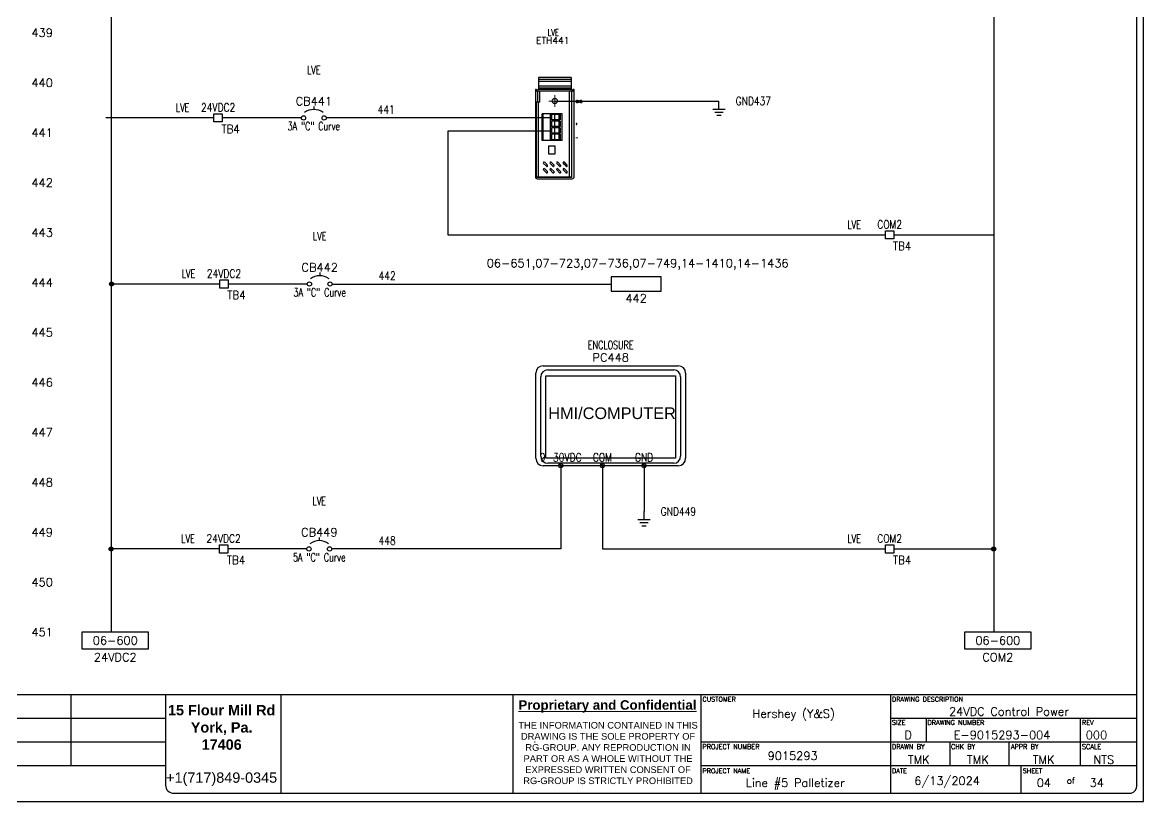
# Model space of a CAD drawing. Header units: inches. Extents: x 0 to 34.2, y 0 to 22.
# Drawn here: x 17.42 to 34.25, y -0.04 to 11.66 of the extents above; entities that cross this region are included whole.
import ezdxf
from ezdxf.enums import TextEntityAlignment as Align

# ---------------------------------------------------------------- set-up
doc = ezdxf.new("R2010")
doc.units = ezdxf.units.IN
doc.header["$MEASUREMENT"] = 0
for name, color, linetype in [('BLU_12AWG', 5, 'Continuous'), ('BLU_18AWG', 5, 'Continuous'), ('BLU_WHT_12AWG', 4, 'Continuous'), ('BLU_WHT_18AWG', 4, 'Continuous'), ('DESC', 150, 'Continuous'), ('GRN_18AWG', 3, 'Continuous'), ('LOC', 8, 'Continuous'), ('MISC', 7, 'Continuous'), ('SYMS', 7, 'Continuous'), ('TAGS', 1, 'Continuous'), ('TB_LABELS', 1, 'Continuous'), ('TERMS', 3, 'Continuous'), ('WIRENO', 3, 'Continuous'), ('WIREREF', 50, 'Continuous'), ('XREF', 7, 'Continuous')]:
    doc.layers.add(name, color=color, linetype=linetype)
doc.styles.add('Annotative', font='arial.ttf')
doc.styles.add('Fields', font='simplex.shx', dxfattribs={"height": 0.185})
doc.styles.get("Standard").update_dxf_attribs({"font": 'arial.ttf'})
doc.styles.add('WD', font='romans.shx', dxfattribs={"height": 0.185})

# ---------------------------------------------------------------- blocks, each defined once
blk = doc.blocks.new('RG_Master_Ver_4_2_2')
at = {"color": 3}
for p, q in [((34.15, 0.194), (34.15, 21.734)), ((10.12, 1.563), (34.15, 1.563)), ((18.143, 1.563), (18.143, 0.496)), ((19.566, 1.563), (19.566, 0.203)), ((21.3, 1.563), (21.3, 0.072)), ((24.781, 1.562), (24.781, 0.072)), ((27.605, 1.563), (27.605, 0.072)), ((30.451, 1.563), (30.451, 0.072)), ((9.998, 1.207), (19.566, 1.207)), ((30.451, 1.207), (34.15, 1.207)), ((30.984, 1.207), (30.984, 0.852)), ((33.297, 1.207), (33.297, 0.852)), ((9.998, 0.852), (19.566, 0.852)), ((25.107, 0.852), (25.117, 0.852)), ((27.605, 0.852), (34.15, 0.852)), ((27.959, 0.852), (27.961, 0.852)), ((31.34, 0.852), (31.34, 0.496)), ((32.229, 0.852), (32.229, 0.496)), ((33.297, 0.852), (33.297, 0.496)), ((9.998, 0.496), (19.566, 0.496)), ((27.605, 0.496), (34.15, 0.496)), ((32.407, 0.496), (32.407, 0.085)), ((19.689, 0.081), (34.062, 0.081))]:
    blk.add_line(p, q, dxfattribs=at)
blk.add_lwpolyline([(0, -0.044), (34.25, -0.044), (34.25, 21.956), (0, 21.956)], close=True, dxfattribs=at)
for centre, radius, start, end in [((19.689, 0.203), 0.122, 180, 270), ((34.035, 0.192), 0.115, 283.6956, 0.7965)]:
    blk.add_arc(centre, radius, start, end, dxfattribs=at)
at = {"color": 3, "insert": (20.409, 1.406), "char_height": 0.14228, "attachment_point": 2}
blk.add_mtext_dynamic_manual_height_columns('{\\fArial|b1|i0|c0|p34;\\H1.08937x;15 Flour Mill Rd\\PYork, Pa. \\P17406}\\P\\P{\\H1.08937x;+1(717)849-0345}', width=1.73509, gutter_width=0.69, heights=[0], dxfattribs=at)
at = {"color": 3, "linetype": 'Continuous', "lineweight": 20, "insert": (26.201, 1.478), "char_height": 0.14228, "width": 2.80179, "attachment_point": 2, "style": 'Annotative'}
blk.add_mtext('{\\fArial|b1|i0|c0|p34;\\LProprietary and Confidential}', dxfattribs=at)
at = {"color": 3, "insert": (26.21, 1.152), "char_height": 0.1, "width": 2.78538, "attachment_point": 2, "style": 'Annotative'}
blk.add_mtext('THE INFORMATION CONTAINED IN THIS DRAWING IS THE SOLE PROPERTY OF RG-GROUP. ANY REPRODUCTION IN PART OR AS A WHOLE WITHOUT THE EXPRESSED WRITTEN CONSENT OF RG-GROUP IS STRICTLY PROHIBITED', dxfattribs=at)
at = {"insert": (30.807, 0.331), "char_height": 0.125, "attachment_point": 1, "style": 'Fields'}
blk.add_mtext('6/13/2024', dxfattribs=at)
at = {"style": 'Fields'}
for tag, p in [('DESCRIPTION_3', (13.116, 1.307)), ('DRN_3', (15.472, 1.307)), ('CHK_3', (16.529, 1.307)), ('APP_3', (17.552, 1.307)), ('DATE_3', (18.829, 1.307)), ('DRAWING_DESC', (32.229, 1.246)), ('CUSTOMER', (28.997, 1.214)), ('DESCRIPTION_2', (13.116, 0.951)), ('DRN_2', (15.472, 0.951)), ('CHK_2', (16.529, 0.951)), ('APP_2', (17.552, 0.951)), ('DATE_2', (18.829, 0.951)), ('SIZE', (30.715, 0.894)), ('DRAWING_#', (32.125, 0.894)), ('REV', (33.543, 0.894)), ('DESCRIPTION_1', (13.116, 0.596)), ('DRN_1', (15.472, 0.596)), ('CHK_1', (16.529, 0.596)), ('APP_1', (17.552, 0.596)), ('DATE_1', (18.829, 0.596)), ('PROJECT_#', (28.981, 0.581)), ('DRN_BY', (30.875, 0.524)), ('CHK_BY', (31.762, 0.524)), ('APP_BY', (32.75, 0.524)), ('SCALE', (33.652, 0.524)), ('PROJECT_NAME', (29.021, 0.176)), ('SHEETNUM', (32.753, 0.176)), ('TTL_SHTS', (33.547, 0.176))]:
    blk.add_attdef(tag, text='', height=0.125, dxfattribs=at).set_placement(p, align=Align.CENTER)
at = {"style": 'Fields', "flags": 9}
blk.add_attdef('WD_TB', (9.953, 0.194), '', height=0.0638, dxfattribs=at)
at = {"layer": 'TB_LABELS', "style": 'WD'}
for s, height, p in [('CUSTOMER', 0.0711, (27.627, 1.528)), ('DRAWING DESCRIPTION', 0.07114, (30.472, 1.528)), ('SIZE', 0.0711, (30.472, 1.179)), ('DRAWING NUMBER', 0.07114, (31.006, 1.179)), ('REV', 0.0711, (33.325, 1.179)), ('PROJECT NUMBER', 0.07114, (27.627, 0.816)), ('DRAWN BY', 0.0711, (30.472, 0.816)), ('CHK BY', 0.0711, (31.359, 0.816)), ('APPR BY', 0.0711, (32.258, 0.816)), ('SCALE', 0.0711, (33.325, 0.816)), ('PROJECT NAME', 0.07114, (27.627, 0.453)), ('DATE', 0.0711, (30.472, 0.453)), ('SHEET', 0.0711, (32.436, 0.453)), ('of', 0.0925, (33.098, 0.318))]:
    blk.add_text(s, height=height, dxfattribs=at).set_placement(p, align=Align.TOP_LEFT)
blk = doc.blocks.new('HDV1_HMI_GEN_001')
for p, q in [((0.25, 0.611), (0.25, 1.889)), ((0.361, 2), (2.389, 2)), ((0.429, 1.937), (2.321, 1.937)), ((2.5, 1.889), (2.5, 0.611)), ((0.325, 0.641), (0.325, 1.834)), ((2.425, 1.834), (2.425, 0.641)), ((2.321, 0.538), (0.429, 0.538)), ((0.599, 0.518), (0.643, 0.474)), ((0.607, 0.526), (0.651, 0.482)), ((1.224, 0.518), (1.268, 0.474)), ((1.232, 0.526), (1.276, 0.482)), ((1.849, 0.518), (1.893, 0.474)), ((1.857, 0.526), (1.901, 0.482)), ((2.389, 0.5), (0.361, 0.5))]:
    blk.add_line(p, q)
blk.add_lwpolyline([(0.4, 1.85), (2.35, 1.85), (2.35, 0.612), (0.4, 0.612)], close=True)
for centre in [(0.625, 0.5), (1.25, 0.5), (1.875, 0.5)]:
    blk.add_circle(centre, 0.0312)
for centre, radius, start, end in [((0.361, 1.889), 0.111, 90, 180), ((0.429, 1.834), 0.104, 90, 180), ((2.321, 1.834), 0.104, 0, 90), ((2.389, 1.889), 0.111, 0, 90), ((0.361, 0.611), 0.111, 180, 270), ((0.429, 0.641), 0.104, 180, 270), ((2.321, 0.641), 0.104, 270, 0), ((2.389, 0.611), 0.111, 270, 0)]:
    blk.add_arc(centre, radius, start, end)
at = {"insert": (0.438, 1.375), "char_height": 0.175, "attachment_point": 1}
blk.add_mtext_dynamic_manual_height_columns('HMI/COMPUTER', width=1.65, gutter_width=0.6, heights=[0], dxfattribs=at)
at = {"style": 'WD'}
for tag, width, p in [('LOC', 0.7, (1.375, 2.25)), ('INST', 0.7, (2.769, 1.75)), ('TERM01', 0.8, (0.625, 0.562)), ('TERM02', 0.8, (1.25, 0.562)), ('TERM03', 0.8, (1.875, 0.562)), ('XREF', 0.7, (2.792, 0.656))]:
    blk.add_attdef(tag, text='', height=0.125, dxfattribs=dict(at, width=width)).set_placement(p, align=Align.CENTER)
blk.add_attdef('TAG1', text='', height=0.125, dxfattribs=at).set_placement((1.375, 2.062), align=Align.CENTER)
at = {"style": 'WD', "flags": 9}
for tag, p in [('ASSYCODE', (1.417, 1.571)), ('MFG', (1.415, 1.589)), ('CAT', (1.417, 1.608))]:
    blk.add_attdef(tag, text='', height=0.01, dxfattribs=at).set_placement(p, align=Align.CENTER)
at = {"style": 'WD'}
for tag, p, height, flags in [('FAMILY', (1.392, 1.652), 0.01, 9), ('X8TERM01', (0.625, 0.469), 0.005, 1), ('X8TERM02', (1.25, 0.469), 0.005, 1), ('X8TERM03', (1.875, 0.469), 0.005, 1)]:
    blk.add_attdef(tag, p, '', height=height, dxfattribs=dict(at, flags=flags))
at = {"style": 'WD', "width": 0.7}
for tag, p in [('DESC1', (2.562, 1.5)), ('DESC2', (2.562, 1.25)), ('DESC3', (2.562, 1))]:
    blk.add_attdef(tag, p, '', height=0.125, dxfattribs=at)
blk = doc.blocks.new('WDDOT')
for radius in [0.03, 0.0187, 0.00929]:
    blk.add_circle((0, 0), radius)
blk = doc.blocks.new('HDV1_GND_TMK')
for p, q in [((0, 0.125), (0, 0.25)), ((0.09375, 0.125), (-0.09375, 0.125)), ((0.0625, 0.078125), (-0.0625, 0.078125)), ((0.03125, 0.03125), (-0.03125, 0.03125))]:
    blk.add_line(p, q)
at = {"style": 'WD', "width": 0.8}
for tag, p in [('INST', (0.25, 0.5625)), ('LOC', (0.25, 0.40625)), ('TAG1', (0.25, 0.25)), ('DESC1', (0.25, 0.09375)), ('DESC2', (0.25, -0.0625))]:
    blk.add_attdef(tag, text='', height=0.125, dxfattribs=at).set_placement(p, align=Align.MIDDLE_LEFT)
at = {"style": 'WD', "flags": 1}
for tag in ['ASSYCODE', 'CAT', 'X4TERM01', 'MFG', 'FAMILY']:
    blk.add_attdef(tag, (0, 0.25), '', height=0.01, dxfattribs=at)
blk = doc.blocks.new('HCB1')
blk.add_line((0, 0.173), (0, 0.126))
for centre in [(-0.155, 0), (0.155, 0)]:
    blk.add_circle(centre, 0.0322)
blk.add_arc((0, -0.109), 0.234, 53.1301, 126.8699)
at = {"style": 'WD', "width": 0.7}
for tag, p in [('INST', (0, 0.826)), ('LOC', (0, 0.656)), ('DESC1', (0, 0.5)), ('DESC2', (0, 0.344)), ('RATING1', (0, -0.188)), ('XREF', (0, -0.344))]:
    blk.add_attdef(tag, text='', height=0.125, dxfattribs=at).set_placement(p, align=Align.CENTER)
at = {"style": 'WD'}
blk.add_attdef('TAG1', text='', height=0.125, dxfattribs=at).set_placement((0, 0.188), align=Align.CENTER)
for tag, p in [('X2LINK', (0, 0.219)), ('X8LINK', (0, 0))]:
    blk.add_attdef(tag, p, '', height=0.01, dxfattribs=at)
for tag, p, height, flags in [('X4TERM01', (-0.188, 0), 0.0125, 1), ('X1TERM02', (0.188, 0), 0.0125, 1), ('FAMILY', (0.205, 0.152), 0.01, 9), ('CONTACT', (0.205, 0.133), 0.01, 9)]:
    blk.add_attdef(tag, p, '', height=height, dxfattribs=dict(at, flags=flags))
at = {"linetype": 'Continuous', "style": 'WD', "flags": 9}
for tag, p in [('ASSYCODE', (0.219, 0.062)), ('MFG', (0.228, 0.089)), ('CAT', (0.23, 0.108))]:
    blk.add_attdef(tag, text='', height=0.01, dxfattribs=at).set_placement(p, align=Align.CENTER)
at = {"linetype": 'Continuous', "style": 'WD', "flags": 8}
blk.add_attdef('TERM01', text='', height=0.125, dxfattribs=at).set_placement((-0.25, -0.031), align=Align.TOP_RIGHT)
blk.add_attdef('TERM02', text='', height=0.125, dxfattribs=at).set_placement((0.25, -0.031), align=Align.TOP_LEFT)
blk = doc.blocks.new('HA2S1_REF_1')
for p, q in [((0, 0.25), (0, 0)), ((1, 0.25), (0, 0.25)), ((1, 0), (1, 0.25)), ((0, 0), (1, 0))]:
    blk.add_line(p, q)
at = {"style": 'WD', "flags": 1}
blk.add_attdef('SIGCODE', text='', height=0.125, dxfattribs=at).set_placement((0.5, 0.3125), align=Align.CENTER)
at = {"style": 'WD'}
for tag, p in [('XREF', (0.5, 0.0625)), ('DESC1', (0.5, -0.1875))]:
    blk.add_attdef(tag, text='', height=0.125, dxfattribs=at).set_placement(p, align=Align.CENTER)
blk = doc.blocks.new('HA2S1_REF1')
for p, q in [((0, 0.109), (0, -0.109)), ((0.75, 0.109), (0, 0.109)), ((0.75, -0.109), (0.75, 0.109)), ((0, -0.109), (0.75, -0.109))]:
    blk.add_line(p, q)
at = {"style": 'WD', "flags": 1}
blk.add_attdef('SIGCODE', (0.062, 0.158), '', height=0.125, dxfattribs=at)
at = {"style": 'WD'}
for tag, p in [('XREF', (0.375, -0.063)), ('DESC1', (0.375, -0.278))]:
    blk.add_attdef(tag, text='', height=0.125, dxfattribs=at).set_placement(p, align=Align.CENTER)
blk = doc.blocks.new('HT0W01')
for p, q in [((-0.062, 0.062), (0.062, 0.062)), ((-0.062, -0.062), (-0.062, 0.062)), ((0.062, 0.062), (0.062, -0.062)), ((0.062, -0.062), (-0.062, -0.062))]:
    blk.add_line(p, q)
at = {"style": 'WD'}
for tag, p, width in [('INST', (0.062, 0.42), 0.7), ('LOC', (0.062, 0.25), 0.7), ('DESC1', (0.05, -0.385), 0.8)]:
    blk.add_attdef(tag, p, '', height=0.125, dxfattribs=dict(at, width=width))
at = {"linetype": 'Continuous', "style": 'WD', "width": 0.8, "flags": 8}
blk.add_attdef('WIRENO', text='', height=0.125, dxfattribs=at).set_placement((0, 0.094), align=Align.CENTER)
at = {"style": 'WD', "flags": 1}
for tag, p, height in [('X4TERM01', (-0.062, 0), 0.0125), ('X4TERMDESC01', (-0.055, -0.023), 0.025), ('X2TERMDESC01', (-0.006, 0.029), 0.025), ('STRIPSEQ', (0, 0), 0.00125), ('X2TERM01', (0, 0.062), 0.0125), ('X1TERMDESC01', (0.039, 0.007), 0.025), ('X1TERM01', (0.062, 0), 0.0125), ('LINKTERM', (0, -0.002), 0.00125), ('X8TERM01', (0, -0.062), 0.0125), ('X8TERMDESC01', (0, -0.054), 0.025)]:
    blk.add_attdef(tag, p, '', height=height, dxfattribs=at)
at = {"linetype": 'Continuous', "style": 'WD'}
for tag, p, height, width, flags in [('TAGSTRIP', (0.05, -0.229), 0.125, 0.9, 8), ('CAT', (0.213, -0.406), 0.109, 0.8, 1), ('DESC2', (0.05, -0.541), 0.125, 0.8, 8), ('DESC3', (0.05, -0.698), 0.125, 0.8, 8)]:
    blk.add_attdef(tag, p, '', height=height, dxfattribs=dict(at, width=width, flags=flags))
at = {"linetype": 'Continuous', "style": 'WD', "width": 0.8, "flags": 1}
blk.add_attdef('MFG', text='', height=0.109, dxfattribs=at).set_placement((0.088, -0.406), align=Align.RIGHT)
at = {"style": 'WD', "width": 0.7, "flags": 1}
blk.add_attdef('ASSYCODE', (0.062, -0.281), '', height=0.01, dxfattribs=at)
blk = doc.blocks.new('SW_CENTERMARKSYMBOL_2')
at = {"color": 0, "linetype": 'Continuous', "lineweight": 18}
for p, q in [((-1.25, 0), (-2.25, 0)), ((0, 0), (-1.25, 0)), ((0, 1.25), (0, 2.25)), ((0, 0), (0, 1.25)), ((0, 0), (0, -1.25)), ((0, 0), (1.25, 0)), ((1.25, 0), (2.25, 0)), ((0, -1.25), (0, -2.25))]:
    blk.add_line(p, q, dxfattribs=at)
blk = doc.blocks.new('AB_Stratix_2000_5Port')
at = {"color": 7, "linetype": 'Continuous', "lineweight": 25}
for p, q in [((0.54, 1.524), (0.048, 1.524)), ((0.048, 1.524), (0.048, 1.492)), ((0.54, 1.524), (0.54, 1.492)), ((0.54, 1.492), (0.048, 1.492)), ((0.048, 1.492), (0.048, 1.463)), ((0.54, 1.463), (0.048, 1.463)), ((0.048, 1.463), (0.048, 1.39)), ((0.54, 1.39), (0.048, 1.39)), ((0.048, 1.39), (0.048, 1.36)), ((0.54, 1.36), (0.048, 1.36)), ((0.048, 1.36), (0.048, 1.341)), ((0.54, 1.492), (0.54, 1.463)), ((0.54, 1.463), (0.54, 1.39)), ((0.54, 1.39), (0.54, 1.36)), ((0.54, 1.36), (0.54, 1.341)), ((0.003, 1.341), (0.003, 0.032)), ((0.022, 1.341), (0.003, 1.341)), ((0.022, 1.311), (0.022, 1.341)), ((0.042, 1.158), (0.042, 1.311)), ((0.072, 1.319), (0.046, 1.319)), ((0.536, 1.341), (0.052, 1.341)), ((0.052, 1.321), (0.536, 1.321)), ((0.072, 1.154), (0.072, 1.319)), ((0.517, 1.319), (0.072, 1.319)), ((0.517, 0.026), (0.517, 1.319)), ((0.542, 1.319), (0.517, 1.319)), ((0.546, 1.311), (0.546, 0.022)), ((0.566, 1.341), (0.566, 1.311)), ((0.585, 1.341), (0.566, 1.341)), ((0.585, 0.032), (0.585, 1.341)), ((0.022, 1.158), (0.042, 1.158)), ((0.022, 0.032), (0.022, 1.158)), ((0.052, 1.154), (0.022, 1.154)), ((0.042, 1.154), (0.042, 1.158)), ((0.052, 0.026), (0.052, 1.154)), ((0.072, 1.154), (0.052, 1.154)), ((0.105, 0.577), (0.105, 0.977)), ((0.121, 0.977), (0.105, 0.977)), ((0.121, 0.577), (0.121, 0.977)), ((0.229, 0.977), (0.121, 0.977)), ((0.229, 0.577), (0.229, 0.977)), ((0.406, 0.977), (0.229, 0.977)), ((0.243, 0.968), (0.243, 0.885)), ((0.377, 0.968), (0.243, 0.968)), ((0.377, 0.885), (0.243, 0.885)), ((0.377, 0.868), (0.243, 0.868)), ((0.243, 0.868), (0.243, 0.785)), ((0.288, 0.968), (0.288, 0.885)), ((0.288, 0.868), (0.288, 0.785)), ((0.356, 0.968), (0.356, 0.885)), ((0.356, 0.868), (0.356, 0.785)), ((0.377, 0.968), (0.377, 0.885)), ((0.377, 0.868), (0.377, 0.785)), ((0.406, 0.577), (0.406, 0.977)), ((0.377, 0.785), (0.243, 0.785)), ((0.377, 0.768), (0.243, 0.768)), ((0.243, 0.768), (0.243, 0.685)), ((0.377, 0.685), (0.243, 0.685)), ((0.288, 0.768), (0.288, 0.685)), ((0.356, 0.768), (0.356, 0.685)), ((0.377, 0.768), (0.377, 0.685)), ((0.121, 0.577), (0.105, 0.577)), ((0.229, 0.577), (0.121, 0.577)), ((0.406, 0.577), (0.229, 0.577)), ((0.377, 0.669), (0.243, 0.669)), ((0.243, 0.669), (0.243, 0.586)), ((0.377, 0.586), (0.243, 0.586)), ((0.288, 0.669), (0.288, 0.586)), ((0.356, 0.669), (0.356, 0.586)), ((0.377, 0.669), (0.377, 0.586)), ((0.302, 0.492), (0.2, 0.492)), ((0.2, 0.492), (0.2, 0.374)), ((0.2, 0.374), (0.302, 0.374)), ((0.302, 0.374), (0.302, 0.492)), ((0.126, 0.232), (0.168, 0.191)), ((0.184, 0.207), (0.143, 0.249)), ((0.224, 0.232), (0.266, 0.191)), ((0.283, 0.207), (0.241, 0.249)), ((0.323, 0.232), (0.364, 0.191)), ((0.381, 0.207), (0.339, 0.249)), ((0.421, 0.232), (0.463, 0.191)), ((0.466, 0.221), (0.433, 0.221)), ((0.48, 0.207), (0.438, 0.249)), ((0.476, 0.211), (0.476, 0.188)), ((0.052, 0.026), (0.024, 0.026)), ((0.546, 0.022), (0.032, 0.022)), ((0.032, 0.002), (0.556, 0.002)), ((0.517, 0.026), (0.052, 0.026)), ((0.126, 0.134), (0.168, 0.092)), ((0.184, 0.109), (0.143, 0.151)), ((0.224, 0.134), (0.266, 0.092)), ((0.283, 0.109), (0.241, 0.151)), ((0.323, 0.134), (0.364, 0.092)), ((0.381, 0.109), (0.339, 0.151)), ((0.421, 0.134), (0.463, 0.092)), ((0.48, 0.109), (0.438, 0.151)), ((0.476, 0.113), (0.476, 0.09)), ((0.546, 0.026), (0.517, 0.026))]:
    blk.add_line(p, q, dxfattribs=at)
blk.add_circle((0.294, 1.169), 0.0394, dxfattribs=at)
for centre, radius, start, end in [((0.052, 1.311), 0.0295, 90, 180), ((0.052, 1.311), 0.00984, 90, 180), ((0.536, 1.311), 0.0295, 360, 90), ((0.536, 1.311), 0.00984, 0, 90), ((0.134, 0.241), 0.0118, 45, 225), ((0.176, 0.199), 0.0118, 225, 45), ((0.233, 0.241), 0.0118, 45, 225), ((0.274, 0.199), 0.0118, 225, 45), ((0.331, 0.241), 0.0118, 45, 225), ((0.373, 0.199), 0.0118, 225, 45), ((0.43, 0.241), 0.0118, 45, 225), ((0.471, 0.199), 0.0118, 225, 45), ((0.032, 0.032), 0.0295, 180, 270), ((0.032, 0.032), 0.00984, 180, 270), ((0.134, 0.142), 0.0118, 45, 225), ((0.176, 0.101), 0.0118, 225, 45), ((0.233, 0.142), 0.0118, 45, 225), ((0.274, 0.101), 0.0118, 225, 45), ((0.331, 0.142), 0.0118, 45, 225), ((0.373, 0.101), 0.0118, 225, 45), ((0.43, 0.142), 0.0118, 45, 225), ((0.471, 0.101), 0.0118, 225, 45), ((0.556, 0.032), 0.0295, 270, 0)]:
    blk.add_arc(centre, radius, start, end, dxfattribs=at)
at = {"color": 7, "linetype": 'Continuous', "lineweight": 0, "xscale": 0.03937007874015749, "yscale": 0.03937007874015749, "zscale": 0.03937007874015749}
blk.add_blockref('SW_CENTERMARKSYMBOL_2', (0.294, 1.169), dxfattribs=at)
at = {"style": 'WD', "width": 0.7}
for tag, height, p in [('LOC', 0.1, (0.273, 2.148)), ('XREF', 0.1, (0.286, 1.916)), ('INST', 0.0251, (0.679, 1.422))]:
    blk.add_attdef(tag, text='', height=height, dxfattribs=at).set_placement(p, align=Align.CENTER)
at = {"style": 'WD'}
blk.add_attdef('TAG1', text='', height=0.1, dxfattribs=at).set_placement((0.264, 2.031), align=Align.CENTER)
at = {"style": 'WD', "width": 0.7}
for tag, p in [('DESC1', (0.113, 1.798)), ('DESC2', (0.111, 1.684)), ('DESC3', (0.112, 1.568))]:
    blk.add_attdef(tag, p, '', height=0.1, dxfattribs=at)
at = {"style": 'WD', "flags": 9}
for tag, p in [('ASSYCODE', (0.824, 1.431)), ('MFG', (0.823, 1.436)), ('CAT', (0.823, 1.442))]:
    blk.add_attdef(tag, text='', height=0.00301, dxfattribs=at).set_placement(p, align=Align.CENTER)
blk.add_attdef('FAMILY', (0.816, 1.456), '', height=0.00301, dxfattribs=at)
at = {"style": 'WD', "width": 0.8}
for tag, p in [('TERM03', (0.611, 1.181)), ('TERM01', (0.602, 0.847)), ('TERM02', (0.604, 0.642))]:
    blk.add_attdef(tag, text='', height=0.04, dxfattribs=at).set_placement(p, align=Align.TOP_LEFT)
blk = doc.blocks.new('WD_WNH')
at = {"linetype": 'Continuous', "style": 'WD', "width": 0.8}
blk.add_attdef('WIRENO', text='', height=0.125, dxfattribs=at).set_placement((0, 0.062), align=Align.CENTER)
at = {"style": 'WD', "flags": 1}
for tag, p in [('W01USER', (0, 0.078)), ('W02USER', (0, 0.07)), ('W03USER', (0, 0.062)), ('W04USER', (0, 0.055)), ('W05USER', (0, 0.047)), ('W06USER', (0, 0.039)), ('W07USER', (0, 0.031)), ('W08USER', (0, 0.023)), ('W09USER', (0, 0.016)), ('W10USER', (0, 0.008))]:
    blk.add_attdef(tag, text='', height=0.005, dxfattribs=at).set_placement(p, align=Align.CENTER)
blk = doc.blocks.new('WD_WNV')
at = {"linetype": 'Continuous', "style": 'WD', "width": 0.8}
blk.add_attdef('WIRENO', text='', height=0.125, dxfattribs=at).set_placement((-0.05, 0), align=Align.MIDDLE_RIGHT)
at = {"style": 'WD', "flags": 1}
for tag, p in [('W01USER', (-0.062, 0.094)), ('W02USER', (-0.062, 0.086)), ('W03USER', (-0.062, 0.078)), ('W04USER', (-0.062, 0.07)), ('W05USER', (-0.062, 0.062)), ('W06USER', (-0.062, 0.055)), ('W07USER', (-0.062, 0.047)), ('W08USER', (-0.062, 0.039)), ('W09USER', (-0.062, 0.031)), ('W10USER', (-0.062, 0.023))]:
    blk.add_attdef(tag, text='', height=0.005, dxfattribs=at).set_placement(p, align=Align.CENTER)

msp = doc.modelspace()

# ---------------------------------------------------------------- linework, layer by layer
at = {"layer": 'BLU_12AWG'}
for p, q in [((18.75, 21.125), (18.75, 2.5)), ((20.381, 7.728), (18.756, 7.728)), ((21.694, 7.728), (20.506, 7.728))]:
    msp.add_line(p, q, dxfattribs=at)
at = {"layer": 'BLU_18AWG'}
for p, q in [((20.293, 10.223), (18.668, 10.223)), ((21.606, 10.223), (20.418, 10.223)), ((25.341, 10.223), (21.981, 10.223)), ((22.069, 7.728), (26.256, 7.728)), ((25.5, 4.969), (25.5, 3.75)), ((20.375, 3.75), (18.75, 3.75)), ((21.688, 3.75), (20.5, 3.75)), ((25.5, 3.75), (22.062, 3.75))]:
    msp.add_line(p, q, dxfattribs=at)
at = {"layer": 'BLU_WHT_12AWG'}
msp.add_line((32, 21.125), (32, 2.5), dxfattribs=at)
at = {"layer": 'BLU_WHT_18AWG'}
for p, q in [((25.341, 10.024), (23.806, 10.024)), ((23.806, 10.024), (23.806, 8.466)), ((23.806, 8.466), (30.375, 8.466)), ((30.5, 8.466), (32, 8.466)), ((26.125, 4.969), (26.125, 3.75)), ((26.125, 3.75), (30.375, 3.75)), ((30.5, 3.75), (32, 3.75))]:
    msp.add_line(p, q, dxfattribs=at)
at = {"layer": 'GRN_18AWG'}
for p, q in [((25.41, 10.476), (27.875, 10.476)), ((26.75, 4.969), (26.75, 4.641)), ((26.75, 4.641), (26.75, 4.312))]:
    msp.add_line(p, q, dxfattribs=at)

# ---------------------------------------------------------------- block references
ref = msp.add_blockref('RG_Master_Ver_4_2_2', (0, 0))
ref.add_attrib('CUSTOMER', 'Hershey (Y&S)', dxfattribs={"height": 0.125, "style": 'Fields'}).set_placement((28.997, 1.214), align=Align.CENTER)
ref.add_attrib('DRAWING_DESC', '24VDC Control Power', dxfattribs={"height": 0.125, "style": 'Fields'}).set_placement((32.229, 1.246), align=Align.CENTER)
ref.add_attrib('PROJECT_#', '9015293', dxfattribs={"height": 0.125, "style": 'Fields'}).set_placement((28.981, 0.581), align=Align.CENTER)
ref.add_attrib('PROJECT_NAME', 'Line #5 Palletizer', dxfattribs={"height": 0.125, "style": 'Fields'}).set_placement((29.021, 0.176), align=Align.CENTER)
ref.add_attrib('SIZE', 'D', dxfattribs={"height": 0.125, "style": 'Fields'}).set_placement((30.715, 0.894), align=Align.CENTER)
ref.add_attrib('APP_BY', 'TMK', dxfattribs={"height": 0.125, "style": 'Fields'}).set_placement((32.75, 0.524), align=Align.CENTER)
ref.add_attrib('DRAWING_#', 'E-9015293-004', dxfattribs={"height": 0.125, "style": 'Fields'}).set_placement((32.125, 0.894), align=Align.CENTER)
ref.add_attrib('REV', '000', dxfattribs={"height": 0.125, "style": 'Fields'}).set_placement((33.543, 0.894), align=Align.CENTER)
ref.add_attrib('SCALE', 'NTS', dxfattribs={"height": 0.125, "style": 'Fields'}).set_placement((33.652, 0.524), align=Align.CENTER)
ref.add_attrib('DRN_BY', 'TMK', dxfattribs={"height": 0.125, "style": 'Fields'}).set_placement((30.875, 0.524), align=Align.CENTER)
ref.add_attrib('CHK_BY', 'TMK', dxfattribs={"height": 0.125, "style": 'Fields'}).set_placement((31.762, 0.524), align=Align.CENTER)
ref.add_attrib('SHEETNUM', '04', dxfattribs={"height": 0.125, "style": 'Fields'}).set_placement((32.753, 0.176), align=Align.CENTER)
ref.add_attrib('TTL_SHTS', '34', dxfattribs={"height": 0.125, "style": 'Fields'}).set_placement((33.547, 0.176), align=Align.CENTER)
at = {"layer": 'SYMS'}
ref = msp.add_blockref('AB_Stratix_2000_5Port', (25.116, 9.307), dxfattribs=at)
ref.add_attrib('TERM02', '-', dxfattribs={"layer": 'TERMS', "height": 0.04, "style": 'WD', "width": 0.8}).set_placement((25.721, 9.948), align=Align.TOP_LEFT)
ref.add_attrib('TERM01', '+', dxfattribs={"layer": 'TERMS', "height": 0.04, "style": 'WD', "width": 0.8}).set_placement((25.719, 10.154), align=Align.TOP_LEFT)
ref.add_attrib('TAG1', 'ETH441', dxfattribs={"layer": 'TAGS', "height": 0.1, "style": 'WD'}).set_placement((25.38, 11.337), align=Align.CENTER)
ref.add_attrib('LOC', 'LVE', dxfattribs={"layer": 'LOC', "height": 0.1, "style": 'WD', "width": 0.7}).set_placement((25.389, 11.455), align=Align.CENTER)
ref.add_attrib('TERM03', 'GND', dxfattribs={"layer": 'TERMS', "height": 0.04, "style": 'WD', "width": 0.8}).set_placement((25.727, 10.487), align=Align.TOP_LEFT)
ref = msp.add_blockref('HCB1', (21.793, 10.223), dxfattribs=at)
ref.add_attrib('RATING1', '3A "C" Curve', dxfattribs={"layer": 'MISC', "height": 0.125, "style": 'WD', "width": 0.7}).set_placement((21.793, 10.036), align=Align.CENTER)
ref.add_attrib('LOC', 'LVE', dxfattribs={"layer": 'LOC', "height": 0.125, "style": 'WD', "width": 0.7}).set_placement((21.793, 10.879), align=Align.CENTER)
ref.add_attrib('TAG1', 'CB441', dxfattribs={"layer": 'TAGS', "height": 0.125, "style": 'WD'}).set_placement((21.793, 10.411), align=Align.CENTER)
ref = msp.add_blockref('HT0W01', (20.356, 10.223), dxfattribs=at)
ref.add_attrib('LOC', 'LVE', (19.722, 10.316), dxfattribs={"layer": 'LOC', "height": 0.125, "style": 'WD', "width": 0.7})
ref.add_attrib('WIRENO', '24VDC2', dxfattribs={"layer": 'WIREREF', "linetype": 'Continuous', "height": 0.125, "style": 'WD', "width": 0.8, "flags": 8}).set_placement((20.356, 10.317), align=Align.CENTER)
ref.add_attrib('TAGSTRIP', 'TB4', (20.406, 9.994), dxfattribs={"layer": 'TAGS', "linetype": 'Continuous', "height": 0.125, "style": 'WD', "width": 0.9, "flags": 8})
ref = msp.add_blockref('HDV1_GND_TMK', (27.875, 10.226), dxfattribs=at)
ref.add_attrib('TAG1', 'GND437', dxfattribs={"layer": 'TAGS', "height": 0.125, "style": 'WD', "width": 0.8}).set_placement((28.125, 10.476), align=Align.MIDDLE_LEFT)
ref = msp.add_blockref('HT0W01', (30.438, 8.466), dxfattribs=at)
ref.add_attrib('LOC', 'LVE', (29.803, 8.559), dxfattribs={"layer": 'LOC', "height": 0.125, "style": 'WD', "width": 0.7})
ref.add_attrib('WIRENO', 'COM2', dxfattribs={"layer": 'WIREREF', "linetype": 'Continuous', "height": 0.125, "style": 'WD', "width": 0.8, "flags": 8}).set_placement((30.438, 8.56), align=Align.CENTER)
ref.add_attrib('TAGSTRIP', 'TB4', (30.487, 8.237), dxfattribs={"layer": 'TAGS', "linetype": 'Continuous', "height": 0.125, "style": 'WD', "width": 0.9, "flags": 8})
ref = msp.add_blockref('HCB1', (21.881, 7.728), dxfattribs=at)
ref.add_attrib('RATING1', '3A "C" Curve', dxfattribs={"layer": 'MISC', "height": 0.125, "style": 'WD', "width": 0.7}).set_placement((21.881, 7.54), align=Align.CENTER)
ref.add_attrib('LOC', 'LVE', dxfattribs={"layer": 'LOC', "height": 0.125, "style": 'WD', "width": 0.7}).set_placement((21.881, 8.384), align=Align.CENTER)
ref.add_attrib('TAG1', 'CB442', dxfattribs={"layer": 'TAGS', "height": 0.125, "style": 'WD'}).set_placement((21.881, 7.915), align=Align.CENTER)
ref = msp.add_blockref('HA2S1_REF1', (26.256, 7.728), dxfattribs=at)
ref.add_attrib('XREF', '06-651,07-723,07-736,07-749,14-1410,14-1436', dxfattribs={"layer": 'XREF', "height": 0.125, "style": 'WD'}).set_placement((26.655, 7.978), align=Align.CENTER)
ref.add_attrib('DESC1', '442', dxfattribs={"layer": 'DESC', "height": 0.125, "style": 'WD'}).set_placement((26.631, 7.45), align=Align.CENTER)
ref = msp.add_blockref('HT0W01', (20.444, 7.728), dxfattribs=at)
ref.add_attrib('LOC', 'LVE', (19.81, 7.821), dxfattribs={"layer": 'LOC', "height": 0.125, "style": 'WD', "width": 0.7})
ref.add_attrib('WIRENO', '24VDC2', dxfattribs={"layer": 'WIREREF', "linetype": 'Continuous', "height": 0.125, "style": 'WD', "width": 0.8, "flags": 8}).set_placement((20.444, 7.822), align=Align.CENTER)
ref.add_attrib('TAGSTRIP', 'TB4', (20.494, 7.499), dxfattribs={"layer": 'TAGS', "linetype": 'Continuous', "height": 0.125, "style": 'WD', "width": 0.9, "flags": 8})
for p in [(18.756, 7.728), (18.75, 3.75), (32, 3.75)]:
    msp.add_blockref('WDDOT', p, dxfattribs=at)
ref = msp.add_blockref('HDV1_HMI_GEN_001', (24.875, 4.5), dxfattribs=at)
ref.add_attrib('TAG1', 'PC448', dxfattribs={"layer": 'TAGS', "height": 0.125, "style": 'WD'}).set_placement((26.25, 6.562), align=Align.CENTER)
ref.add_attrib('LOC', 'ENCLOSURE', dxfattribs={"layer": 'LOC', "height": 0.125, "style": 'WD', "width": 0.7}).set_placement((26.25, 6.75), align=Align.CENTER)
ref.add_attrib('TERM01', '9-30VDC', dxfattribs={"layer": 'TERMS', "height": 0.125, "style": 'WD', "width": 0.8}).set_placement((25.5, 5.062), align=Align.CENTER)
ref.add_attrib('TERM02', 'COM', dxfattribs={"layer": 'TERMS', "height": 0.125, "style": 'WD', "width": 0.8}).set_placement((26.125, 5.062), align=Align.CENTER)
ref.add_attrib('TERM03', 'GND', dxfattribs={"layer": 'TERMS', "height": 0.125, "style": 'WD', "width": 0.8}).set_placement((26.75, 5.062), align=Align.CENTER)
ref = msp.add_blockref('HCB1', (21.875, 3.75), dxfattribs=at)
ref.add_attrib('RATING1', '5A "C" Curve', dxfattribs={"layer": 'MISC', "height": 0.125, "style": 'WD', "width": 0.7}).set_placement((21.875, 3.562), align=Align.CENTER)
ref.add_attrib('LOC', 'LVE', dxfattribs={"layer": 'LOC', "height": 0.125, "style": 'WD', "width": 0.7}).set_placement((21.875, 4.406), align=Align.CENTER)
ref.add_attrib('TAG1', 'CB449', dxfattribs={"layer": 'TAGS', "height": 0.125, "style": 'WD'}).set_placement((21.875, 3.938), align=Align.CENTER)
ref = msp.add_blockref('HDV1_GND_TMK', (26.75, 4.062), dxfattribs=at)
ref.add_attrib('TAG1', 'GND449', dxfattribs={"layer": 'TAGS', "height": 0.125, "style": 'WD', "width": 0.8}).set_placement((27, 4.312), align=Align.MIDDLE_LEFT)
ref = msp.add_blockref('HT0W01', (20.438, 3.75), dxfattribs=at)
ref.add_attrib('LOC', 'LVE', (19.803, 3.843), dxfattribs={"layer": 'LOC', "height": 0.125, "style": 'WD', "width": 0.7})
ref.add_attrib('WIRENO', '24VDC2', dxfattribs={"layer": 'WIREREF', "linetype": 'Continuous', "height": 0.125, "style": 'WD', "width": 0.8, "flags": 8}).set_placement((20.438, 3.844), align=Align.CENTER)
ref.add_attrib('TAGSTRIP', 'TB4', (20.487, 3.521), dxfattribs={"layer": 'TAGS', "linetype": 'Continuous', "height": 0.125, "style": 'WD', "width": 0.9, "flags": 8})
ref = msp.add_blockref('HT0W01', (30.438, 3.75), dxfattribs=at)
ref.add_attrib('LOC', 'LVE', (29.803, 3.843), dxfattribs={"layer": 'LOC', "height": 0.125, "style": 'WD', "width": 0.7})
ref.add_attrib('WIRENO', 'COM2', dxfattribs={"layer": 'WIREREF', "linetype": 'Continuous', "height": 0.125, "style": 'WD', "width": 0.8, "flags": 8}).set_placement((30.438, 3.844), align=Align.CENTER)
ref.add_attrib('TAGSTRIP', 'TB4', (30.487, 3.521), dxfattribs={"layer": 'TAGS', "linetype": 'Continuous', "height": 0.125, "style": 'WD', "width": 0.9, "flags": 8})
ref = msp.add_blockref('HA2S1_REF_1', (18.312, 2.25), dxfattribs=at)
ref.add_attrib('XREF', '06-600', dxfattribs={"layer": 'XREF', "height": 0.125, "style": 'WD'}).set_placement((18.812, 2.312), align=Align.CENTER)
ref.add_attrib('DESC1', '24VDC2', dxfattribs={"layer": 'DESC', "height": 0.125, "style": 'WD'}).set_placement((18.812, 2.062), align=Align.CENTER)
ref = msp.add_blockref('HA2S1_REF_1', (31.562, 2.25), dxfattribs=at)
ref.add_attrib('XREF', '06-600', dxfattribs={"layer": 'XREF', "height": 0.125, "style": 'WD'}).set_placement((32.062, 2.312), align=Align.CENTER)
ref.add_attrib('DESC1', 'COM2', dxfattribs={"layer": 'DESC', "height": 0.125, "style": 'WD'}).set_placement((32.062, 2.062), align=Align.CENTER)
at = {"layer": 'WIRENO'}
ref = msp.add_blockref('WD_WNH', (23.661, 10.223), dxfattribs=at)
ref.add_attrib('WIRENO', '441', dxfattribs={"linetype": 'Continuous', "height": 0.125, "style": 'WD', "width": 0.8}).set_placement((22.879, 10.286), align=Align.CENTER)
ref = msp.add_blockref('WD_WNH', (24.163, 7.728), dxfattribs=at)
ref.add_attrib('WIRENO', '442', dxfattribs={"linetype": 'Continuous', "height": 0.125, "style": 'WD', "width": 0.8}).set_placement((22.893, 7.79), align=Align.CENTER)
ref = msp.add_blockref('WD_WNV', (25.5, 4.359), dxfattribs=at)
ref.add_attrib('WIRENO', '448', dxfattribs={"linetype": 'Continuous', "height": 0.125, "style": 'WD', "width": 0.8}).set_placement((23.021, 3.875), align=Align.MIDDLE_RIGHT)

# ---------------------------------------------------------------- texts
at = {"style": 'WD'}
for s, p in [('439', (17.875, 11.5)), ('440', (17.875, 10.75)), ('441', (17.875, 10)), ('442', (17.875, 9.25)), ('443', (17.875, 8.5)), ('444', (17.875, 7.75)), ('445', (17.875, 7)), ('446', (17.875, 6.25)), ('447', (17.875, 5.5)), ('448', (17.875, 4.75)), ('449', (17.875, 4)), ('450', (17.875, 3.25)), ('451', (17.875, 2.5))]:
    msp.add_text(s, height=0.125, dxfattribs=at).set_placement(p, align=Align.MIDDLE_RIGHT)

doc.saveas('drawing.dxf')
